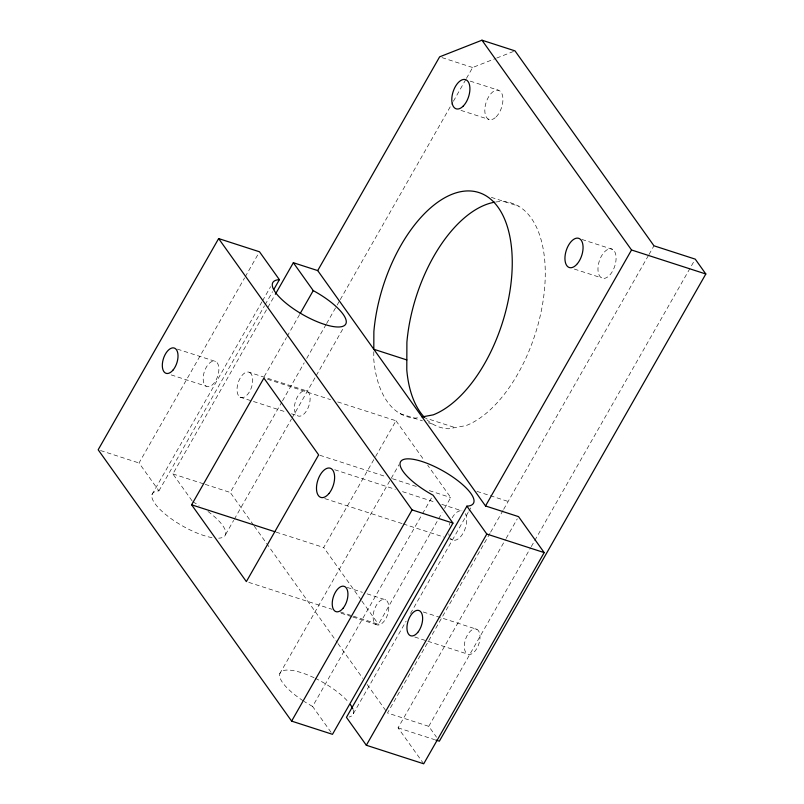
<?xml version="1.0" encoding="UTF-8"?>
<svg xmlns="http://www.w3.org/2000/svg" width="804" height="804" viewBox="0 0 804 804"><rect width="100%" height="100%" fill="white"/><g stroke="black" fill="none" stroke-linecap="round" stroke-linejoin="round"><path stroke-width="0.6" stroke-dasharray="4.02 3.01" d="M373.79 351.75L373.759 359.227A117.675 62.38 -72.1 0 0 415.728 418.1L419.939 417.326M212.025 537.635A41.949 13.035 29.7 0 1 163.262 512.46A41.949 13.035 29.7 0 1 158.921 490.882L139.032 462.983L244.597 277.903M245.22 276.817L258.265 253.953M152.006 494.56L261.923 301.862M262.546 300.776L270.616 286.626M158.921 490.882L264.486 305.801M265.109 304.716L272.566 291.651M192.066 500.822L172.88 473.928L267.27 308.445M267.893 307.349L274.727 295.38M264.184 376.624L286.536 337.429M287.159 336.343L299.58 314.565M253.551 525.133L230.256 492.46L281.842 402.03M282.465 400.935L304.213 362.805M306.706 358.443L325.972 324.665M326.595 323.57L336.534 306.143M337.157 305.048L339.64 300.696M340.263 299.601L452.752 102.379M453.376 101.294L465.807 79.506M466.431 78.41L472.641 67.516L495.535 58.521M225.602 534.499L233.673 520.349M234.296 519.253L291.43 419.095M292.053 418.01L315.65 376.634M316.263 375.548L343.589 327.64M361.167 600.035L323.7 547.494L374.976 457.597M375.599 456.511L395.99 420.773L336.484 401.538M279.762 673.742L398.995 464.712M331.067 732.323L312.595 706.425L421.889 514.811M422.512 513.726L432.441 496.299M353.458 616.216L378.453 624.286L442.089 512.731M444.562 508.389L450.732 497.565L427.688 465.225M353.358 713.681L406.141 621.14M410.482 613.522L468.24 512.269M468.853 511.183L470.722 507.917M489.978 533.303L387.488 712.997L428.763 726.334L436.532 737.218M490.601 532.218L503.023 510.439M503.646 509.344L648.376 255.602M648.999 254.516L653.974 245.803M423.708 763.8L398.07 727.841L505.505 539.494M506.128 538.409L517.304 518.811M428.763 726.334L530.64 547.735M531.263 546.65L694.626 260.235M496.681 58.069L513.846 51.325M441.979 57.607L472.641 67.516M470.179 81.114L498.49 90.259M460.953 110.389L489.264 119.535M491.294 197.352L518.419 206.115M581.925 239.461L612.588 249.371A15.346 8.14 -72.1 0 1 610.447 274.295A15.346 8.14 -72.1 0 1 598.045 267.129A15.346 8.14 -72.1 0 1 612.588 249.371M574.337 269.069L601.462 277.832M423.226 417.316L455.064 427.607M400.07 413.608L422.482 420.854M428.381 422.753L433.095 424.281M177.332 349.107L215.864 361.559A13.306 7.055 -72.1 0 1 214.005 383.166A13.306 7.055 -72.1 0 1 203.251 376.945A13.306 7.055 -72.1 0 1 215.864 361.559M249.712 372.493A13.306 7.055 -72.1 0 1 247.853 394.101A13.306 7.055 -72.1 0 1 237.1 387.89A13.306 7.055 -72.1 0 1 249.712 372.493L307.088 391.035A13.306 7.055 -72.1 0 1 305.229 412.643A13.306 7.055 -72.1 0 1 294.475 406.432A13.306 7.055 -72.1 0 1 307.088 391.035M267.461 379.237L330.534 399.618M171.192 374.905L206.216 386.221M240.064 397.156L285.49 411.839M291.46 413.769L297.44 415.698M476.933 491.365L507.595 501.274M319.831 455.265L386.473 476.802M392.422 478.722L417.417 486.792M429.316 490.641L450.732 497.565M334.685 469.737L395.377 489.355M402.513 491.656L434.642 502.038M441.788 504.349L462.019 510.882M324.746 498.58L402.1 523.575M403.286 523.957L443.748 537.032M449.697 538.961L452.079 539.725M100.5 450.531L139.032 462.983M172.88 473.928L203.965 483.968M205.161 484.35L230.256 492.46M276.104 532.107L323.7 547.494M347.238 587.422L362.423 592.327M367.086 593.844L385.769 599.874A13.306 7.055 -72.1 0 1 383.91 621.482A13.306 7.055 -72.1 0 1 373.167 615.271A13.306 7.055 -72.1 0 1 385.769 599.874M423.205 611.975L476.993 629.361A13.306 7.055 -72.1 0 1 475.134 650.959A13.306 7.055 -72.1 0 1 464.39 644.748A13.306 7.055 -72.1 0 1 476.993 629.361M248.737 582.367L332.042 609.291M340.373 611.985L352.273 615.824M341.097 613.221L351.609 616.618M352.775 616.99L376.121 624.537M414.753 637.019L426.713 640.889M427.909 641.27L467.355 654.014M398.07 727.841L434.632 739.66M395.99 420.773L424.08 460.179M361.88 601.05L378.453 624.286M254.275 526.158L337.258 642.547M337.992 643.572L362.735 678.285M367.106 684.405L386.031 710.957M207.955 511.455A41.949 13.035 29.7 0 1 218.688 538.177M192.769 501.817A41.949 13.035 29.7 0 1 199.111 505.485M353.127 709.711A41.949 13.035 29.7 0 1 349.036 717.027M312.595 706.425A41.949 13.035 29.7 0 1 304.203 701.47M303.208 700.827A41.949 13.035 29.7 0 1 279.973 673.209A41.949 13.035 29.7 0 1 314.062 677.732M315.148 678.244A41.949 13.035 29.7 0 1 348.524 702.234M465.315 513.545A15.346 8.14 -72.1 0 1 462.792 533.725A15.346 8.14 -72.1 0 1 450.411 538.167M449.245 535.755A15.346 8.14 -72.1 0 1 448.773 533.735M449.285 525.183A15.346 8.14 -72.1 0 1 449.818 523.253M452.17 517.816A15.346 8.14 -72.1 0 1 461.164 510.681M495.927 201.985A117.675 62.38 -72.1 0 1 543.665 296.877A117.675 62.38 -72.1 0 1 466.25 425.527L448.753 428.773A117.675 62.38 -72.1 0 1 425.386 418.331M496.138 116.871A15.346 8.14 -72.1 0 0 500.349 91.355A15.346 8.14 -72.1 0 0 485.144 106.46A15.346 8.14 -72.1 0 0 496.138 116.871"/><path stroke-width="1.21" d="M275.34 294.284L293.349 262.717L313.238 290.616A41.949 13.035 29.7 0 1 344.826 325.198A41.949 13.035 29.7 0 1 292.968 308.434A41.949 13.035 29.7 0 1 279.39 279.671L259.501 251.783L218.638 238.577L98.168 449.778L291.621 721.118L332.484 734.323L452.953 523.113L433.065 495.214A41.949 13.035 29.7 0 1 401.477 460.632A41.949 13.035 29.7 0 1 453.335 477.395A41.949 13.035 29.7 0 1 466.913 506.158L486.802 534.047L544.177 552.589L423.708 763.8L366.333 745.258L346.444 717.359L466.913 506.158M273.802 289.47L279.39 279.671M544.177 552.589L518.54 516.63L485.526 505.967L317.711 270.586L439.627 56.843L481.968 40.2L514.992 50.873L653.974 245.803L695.249 259.139L705.832 273.993L439.356 741.177L435.818 740.042M300.204 313.48L313.238 290.616M191.613 504.811L263.893 378.081L318.645 454.873L246.366 581.604L191.613 504.811L274.908 531.725M291.621 721.118L412.09 509.907L218.638 238.577M485.526 505.967L631.532 249.984L481.968 40.2M366.333 745.258L486.802 534.047M422.05 416.934L433.235 414.854A117.675 62.38 -72.1 0 0 511.605 277.46A117.675 62.38 -72.1 0 0 452.24 194.196A117.675 62.38 -72.1 0 0 373.87 331.6L373.8 349.258L406.824 359.931M631.532 249.984L705.832 273.993M293.349 262.717L317.711 270.586M412.09 509.907L452.953 523.113M350.403 704.656A41.949 13.035 29.7 0 1 352.775 708.786M424.492 417.417A117.675 62.38 -72.1 0 1 406.784 369.9L406.894 342.263A117.675 62.38 -72.1 0 1 494.761 202.176M417.758 632.416A13.306 7.055 -72.1 0 0 419.618 610.819A13.306 7.055 -72.1 0 0 407.015 626.205A13.306 7.055 -72.1 0 0 417.758 632.416M343.047 608.276A13.306 7.055 -72.1 0 0 344.906 586.669A13.306 7.055 -72.1 0 0 332.293 602.065A13.306 7.055 -72.1 0 0 343.047 608.276M173.131 369.961A13.306 7.055 -72.1 0 0 174.991 348.353A13.306 7.055 -72.1 0 0 162.388 363.74A13.306 7.055 -72.1 0 0 173.131 369.961M328.967 493.515A15.346 8.14 -72.1 0 0 331.117 468.581A15.346 8.14 -72.1 0 0 316.565 486.35A15.346 8.14 -72.1 0 0 328.967 493.515M463.114 106.198A15.346 8.14 -72.1 0 0 467.325 80.681A15.346 8.14 -72.1 0 0 452.119 95.787A15.346 8.14 -72.1 0 0 463.114 106.198M577.423 263.632A15.346 8.14 -72.1 0 0 579.563 238.698A15.346 8.14 -72.1 0 0 565.021 256.466A15.346 8.14 -72.1 0 0 577.423 263.632"/></g></svg>
